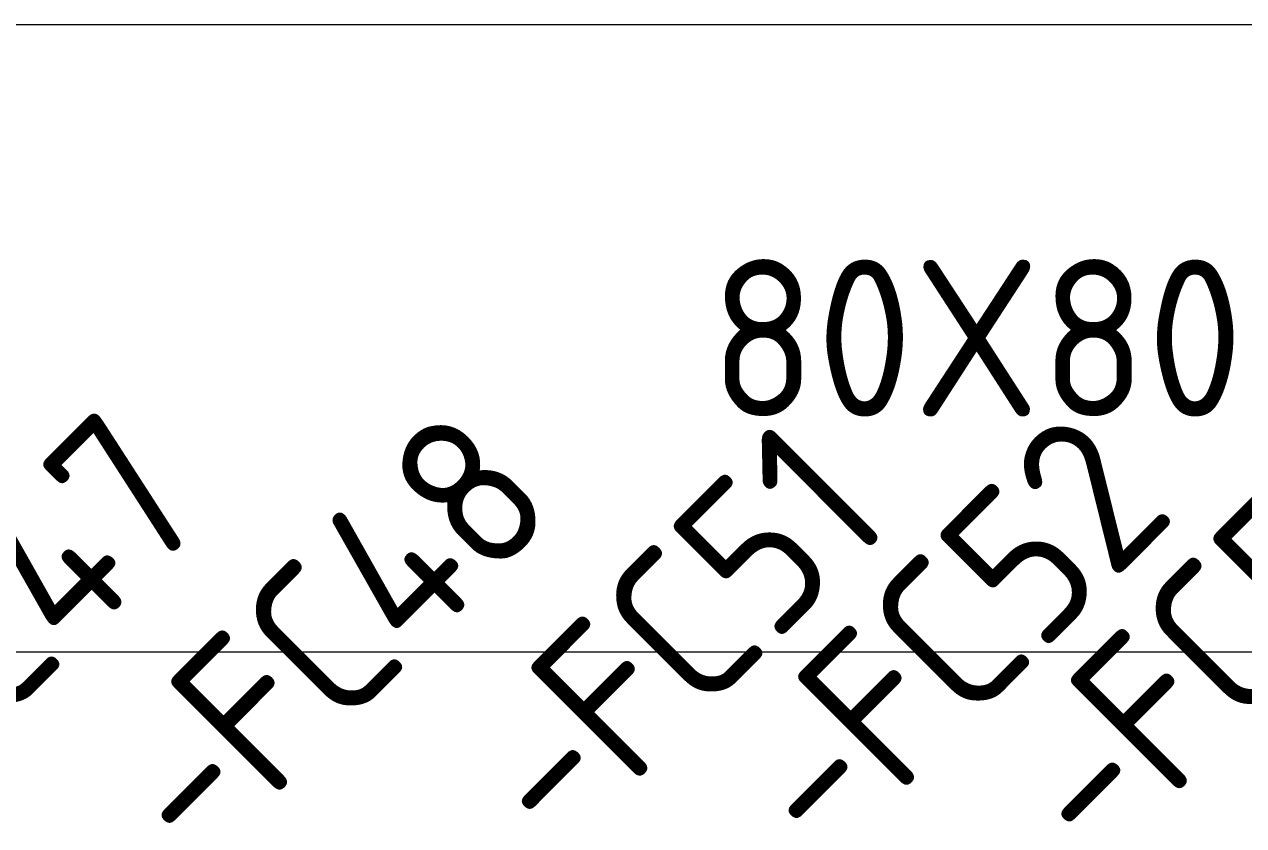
# Model space of a CAD drawing. Header units: millimetres. Extents: x 1359 to 3577, y 1336 to 3557.
# Drawn here: x 2803.8 to 2959.4, y 2779.4 to 2881.6 of the extents above; entities that cross this region are included whole.
import ezdxf
from ezdxf.enums import TextEntityAlignment as Align

# ---------------------------------------------------------------- set-up
doc = ezdxf.new("R2010")
doc.units = ezdxf.units.MM
doc.layers.add('002-PI-Kabelska kanalica', color=150, linetype='Continuous')
doc.styles.add('PI0', font='isocpeur.ttf', dxfattribs={"width": 0.9})

msp = doc.modelspace()

# ---------------------------------------------------------------- linework, layer by layer
at = {"layer": '002-PI-Kabelska kanalica', "color": 0, "linetype": 'ByBlock', "lineweight": 0}
for p, q in [((2516.57, 2881.56), (3332.57, 2881.56)), ((2516.57, 2801.56), (3332.57, 2801.56))]:
    msp.add_line(p, q, dxfattribs=at)

# ---------------------------------------------------------------- texts
at = {"layer": '002-PI-Kabelska kanalica', "color": 0, "style": 'PI0', "width": 0.9}
msp.add_text('80X80', height=20, dxfattribs=at).set_placement((2891.27, 2831.56))
at = {"layer": '002-PI-Kabelska kanalica', "color": 0, "linetype": 'ByBlock', "lineweight": 0, "style": 'PI0', "width": 0.9}
for s, p in [('-FC47', (2798.21, 2803.71)), ('-FC55', (2956.81, 2803.56)), ('-FC48', (2842.31, 2803.7)), ('-FC51', (2886.51, 2803.71)), ('-FC52', (2921.71, 2803.71))]:
    msp.add_text(s, height=20, rotation=45, dxfattribs=at).set_placement(p, align=Align.MIDDLE)

doc.saveas('drawing.dxf')
